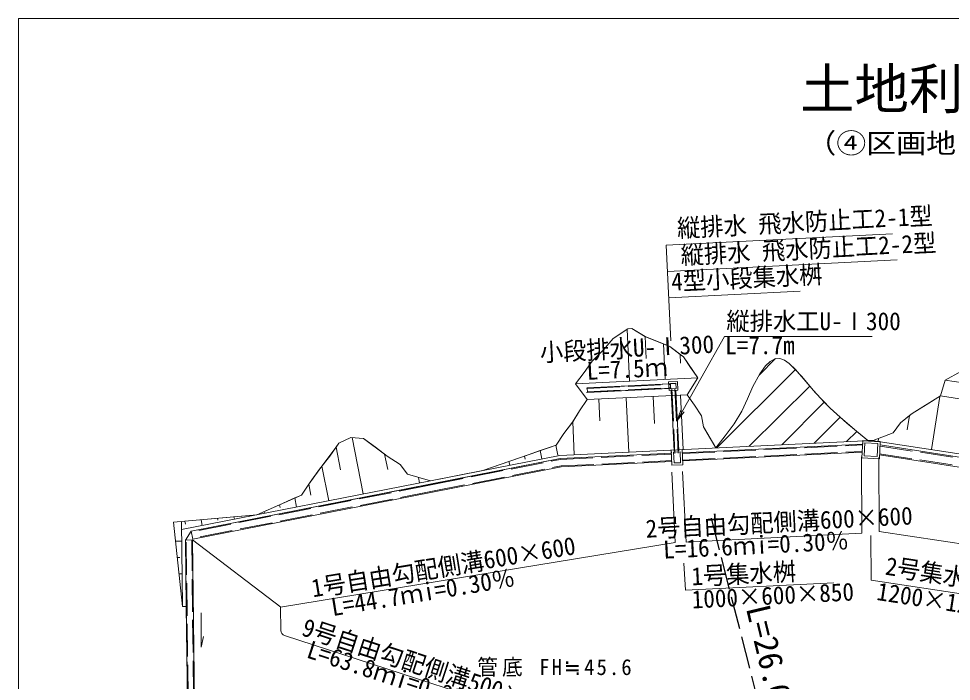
# Model space of a CAD drawing. Units: millimetres on the paper. Extents: x 0 to 442, y -44 to 297.
# Drawn here: x 0.2 to 171.6, y 175.3 to 297 of the extents above; entities that cross this region are included whole.
import ezdxf
from ezdxf.enums import TextEntityAlignment as Align

# ---------------------------------------------------------------- set-up
doc = ezdxf.new("R2010")
doc.units = ezdxf.units.MM
doc.linetypes.add('DASHED', pattern=[7.5, 6, -1.5])
for name, color, linetype, lineweight in [('_0-3_①．雨水', 7, 'Continuous', 9), ('①．雨水', 7, 'Continuous', 9), ('③．地下', 7, 'Continuous', 9), ('造成地', 7, 'Continuous', 9)]:
    doc.layers.add(name, color=color, linetype=linetype, lineweight=lineweight)
doc.styles.add('ＭＳ ゴシック', font='')
doc.styles.get('ＭＳ ゴシック').set_extended_font_data('MS Gothic')

msp = doc.modelspace()

# ---------------------------------------------------------------- linework, layer by layer
at = {"layer": '_0-3_①．雨水'}
for p, q in [((119.155, 255.428), (160.758, 257.507)), ((120.034, 237.838), (119.155, 255.428)), ((119.396, 250.599), (161.588, 252.707)), ((119.638, 245.769), (143.764, 246.975)), ((121.199, 223.197), (129.892, 238.629)), ((129.892, 238.629), (157.021, 238.629)), ((121.89, 225.103), (121.199, 223.197)), ((121.199, 223.197), (122.471, 224.776)), ((155.048, 216.555), (155.134, 202.487)), ((158.244, 216.392), (158.327, 202.825)), ((120.185, 213.742), (120.833, 200.779)), ((122.182, 213.842), (122.83, 200.873)), ((155.134, 202.487), (122.83, 200.873)), ((256.119, 187.859), (158.327, 202.825)), ((48.359, 188.901), (32.159, 201.26)), ((120.833, 200.779), (48.331, 188.897)), ((156.763, 202.093), (156.813, 193.895)), ((122.445, 197.014), (122.695, 192.022)), ((187.266, 189.235), (156.813, 193.895)), ((149.956, 193.384), (122.695, 192.022)), ((48.331, 188.897), (48.389, 184.642)), ((89.812, 170.449), (49.08, 183.705))]:
    msp.add_line(p, q, dxfattribs=at)
msp.add_arc((49.389, 184.656), 1, 180.78795, 251.9733, dxfattribs=at)
at = {"layer": '①．雨水'}
for p, q in [((104.52, 229.177), (120.86, 229.994)), ((104.67, 229.185), (119.651, 229.933)), ((121.23, 230.403), (119.632, 230.323)), ((119.632, 230.323), (119.712, 228.725)), ((121.31, 228.805), (121.23, 230.403)), ((104.561, 228.358), (120.082, 229.134)), ((104.67, 229.185), (104.711, 228.366)), ((104.711, 228.366), (119.692, 229.114)), ((119.712, 228.725), (121.31, 228.805)), ((120.101, 228.744), (120.66, 217.568)), ((120.92, 228.785), (121.479, 217.609)), ((155.31, 219.538), (155.141, 216.343)), ((155.31, 219.538), (158.505, 219.37)), ((158.505, 219.37), (158.337, 216.174)), ((120.098, 217.782), (122.096, 217.878)), ((120.098, 217.782), (120.233, 214.985)), ((122.096, 217.878), (122.231, 215.082)), ((122.125, 217.279), (155.275, 218.878)), ((155.688, 219.118), (155.562, 216.721)), ((155.688, 219.118), (158.085, 218.992)), ((158.085, 218.992), (157.958, 216.595)), ((158.47, 218.71), (258.597, 203.209)), ((75.971, 211.539), (99.701, 216.198)), ((99.701, 216.198), (120.127, 217.183)), ((120.517, 217.402), (121.715, 217.46)), ((120.517, 217.402), (120.613, 215.404)), ((121.715, 217.46), (121.812, 215.462)), ((122.197, 215.781), (155.196, 217.372)), ((155.141, 216.343), (158.337, 216.174)), ((155.562, 216.721), (157.958, 216.595)), ((158.375, 216.903), (258.321, 201.43)), ((76.26, 210.067), (99.882, 214.704)), ((99.882, 214.704), (120.199, 215.684)), ((120.233, 214.985), (122.231, 215.082)), ((120.613, 215.404), (121.812, 215.462)), ((75.971, 211.539), (31.909, 202.89)), ((76.26, 210.067), (32.198, 201.418)), ((32.198, 201.418), (31.909, 202.89)), ((30.859, 201.245), (32.159, 201.26)), ((31.298, 164.73), (30.859, 201.245)), ((32.587, 165.676), (32.159, 201.26)), ((33.732, 187.843), (33.733, 181.567)), ((33.733, 181.567), (34.187, 183.502))]:
    msp.add_line(p, q, dxfattribs=at)
at = {"layer": '①．雨水', "linetype": 'DASHED'}
for p, q in [((104.675, 229.075), (119.956, 229.838)), ((119.946, 230.038), (120.945, 230.088)), ((119.996, 229.039), (119.946, 230.038)), ((120.945, 230.088), (120.995, 229.089)), ((104.705, 228.476), (119.986, 229.239)), ((120.995, 229.089), (119.996, 229.039)), ((120.196, 229.049), (120.789, 217.174)), ((120.795, 229.079), (121.389, 217.204)), ((122.132, 217.129), (155.267, 218.727)), ((158.46, 218.509), (258.566, 203.012)), ((76, 211.392), (99.719, 216.048)), ((99.719, 216.048), (120.134, 217.033)), ((122.19, 215.931), (155.203, 217.523)), ((158.386, 217.104), (258.352, 201.628)), ((76.231, 210.215), (99.864, 214.854)), ((99.864, 214.854), (120.192, 215.834)), ((76, 211.392), (31.938, 202.743)), ((76.231, 210.215), (32.169, 201.565)), ((31.447, 164.839), (31.009, 201.246)), ((32.438, 165.567), (32.009, 201.258))]:
    msp.add_line(p, q, dxfattribs=at)
at = {"layer": '③．地下', "linetype": 'DASHED', "lineweight": 25}
msp.add_line((140.117, 155.872), (127.444, 205.47), dxfattribs=at)
at = {"layer": '造成地'}
for p, q in [((0.225, 297.049), (420.04, 297.049)), ((0.225, 0.012), (0.225, 297.049)), ((112.131, 240.071), (109.428, 238.291)), ((109.428, 238.291), (112.131, 240.071)), ((112.442, 230.428), (111.982, 239.973)), ((112.861, 240.093), (112.131, 240.071)), ((112.131, 240.071), (112.861, 240.093)), ((115.319, 238.623), (112.861, 240.093)), ((112.861, 240.093), (115.392, 238.579)), ((109.428, 238.291), (107.69, 236.205)), ((107.69, 236.205), (109.428, 238.291)), ((115.319, 238.623), (115.512, 234.604)), ((118.656, 237.271), (115.319, 238.623)), ((115.392, 238.579), (119.85, 236.792)), ((118.97, 230.742), (118.656, 237.271)), ((119.85, 236.792), (118.656, 237.271)), ((121.752, 235.348), (119.85, 236.792)), ((119.85, 236.792), (122.329, 234.909)), ((107.69, 236.205), (105.569, 234.101)), ((105.569, 234.101), (107.69, 236.205)), ((121.752, 235.348), (121.83, 233.715)), ((122.329, 234.909), (121.752, 235.348)), ((124.963, 231.031), (122.329, 234.909)), ((122.329, 234.909), (123.656, 232.971)), ((105.569, 234.101), (104.11, 232.028)), ((104.11, 232.028), (105.569, 234.101)), ((136.249, 231.57), (139.265, 234.576)), ((137.435, 233.227), (136.35, 231.77)), ((136.35, 231.77), (137.435, 233.227)), ((138.252, 234.031), (137.435, 233.227)), ((137.435, 233.227), (138.252, 234.031)), ((139.137, 234.553), (138.252, 234.031)), ((138.252, 234.031), (139.137, 234.553)), ((139.137, 234.553), (140.033, 234.632)), ((139.252, 234.563), (139.137, 234.553)), ((140.033, 234.632), (139.252, 234.563)), ((140.897, 234.29), (140.033, 234.632)), ((140.033, 234.632), (140.897, 234.29)), ((141.739, 233.678), (140.897, 234.29)), ((140.897, 234.29), (141.739, 233.678)), ((142.906, 232.557), (141.739, 233.678)), ((141.739, 233.678), (142.687, 232.794)), ((104.11, 232.028), (102.505, 229.948)), ((102.505, 229.948), (104.11, 232.028)), ((123.656, 232.971), (124.963, 231.031)), ((128.486, 218.187), (142.907, 232.558)), ((136.35, 231.77), (135.102, 229.472)), ((135.102, 229.472), (136.35, 231.77)), ((142.687, 232.794), (144.085, 231.286)), ((145.544, 229.539), (142.906, 232.557)), ((173.298, 232.2), (170.436, 230.619)), ((173.298, 232.2), (170.436, 230.619)), ((102.505, 229.948), (124.963, 231.031)), ((102.505, 229.948), (104.684, 227.05)), ((104.684, 227.05), (102.505, 229.948)), ((104.52, 229.177), (120.86, 229.993)), ((104.67, 229.184), (119.651, 229.933)), ((121.23, 230.402), (119.632, 230.322)), ((119.632, 230.322), (119.712, 228.724)), ((121.31, 228.804), (121.23, 230.402)), ((123.022, 227.934), (124.963, 231.031)), ((124.963, 231.031), (123.022, 227.934)), ((144.085, 231.286), (146.553, 228.339)), ((170.436, 230.619), (169.555, 227.72)), ((170.436, 230.619), (169.555, 227.72)), ((170.436, 230.619), (281.808, 213.378)), ((104.561, 228.358), (120.082, 229.133)), ((104.67, 229.184), (104.711, 228.365)), ((104.684, 227.05), (123.022, 227.934)), ((104.711, 228.365), (119.692, 229.114)), ((119.712, 228.724), (121.31, 228.804)), ((120.101, 228.744), (120.66, 217.568)), ((120.92, 228.785), (121.478, 217.609)), ((124.408, 225.999), (123.022, 227.934)), ((123.022, 227.934), (124.408, 225.999)), ((135.102, 229.472), (134.11, 227.18)), ((134.11, 227.18), (135.102, 229.472)), ((134.441, 218.474), (145.544, 229.539)), ((146.24, 228.713), (145.544, 229.539)), ((148.219, 226.558), (146.24, 228.713)), ((146.553, 228.339), (149.316, 225.461)), ((104.684, 227.05), (103.25, 224.978)), ((103.25, 224.978), (104.684, 227.05)), ((106.815, 227.153), (107.008, 223.147)), ((112.291, 217.405), (111.809, 227.394)), ((116.803, 227.634), (117.044, 222.64)), ((122.279, 217.887), (121.798, 227.875)), ((134.11, 227.18), (133.046, 224.912)), ((133.046, 224.912), (134.11, 227.18)), ((140.396, 218.761), (148.219, 226.558)), ((149.316, 225.461), (148.219, 226.558)), ((169.555, 227.72), (164.337, 224.48)), ((169.555, 227.72), (166.911, 226.106)), ((167.916, 217.855), (169.432, 227.645)), ((169.555, 227.72), (280.224, 210.587)), ((101.985, 222.915), (103.25, 224.978)), ((103.25, 224.978), (102.012, 222.959)), ((125.656, 224.057), (124.408, 225.999)), ((124.408, 225.999), (125.656, 224.057)), ((133.046, 224.912), (131.638, 222.608)), ((131.638, 222.608), (133.046, 224.912)), ((151.121, 223.802), (149.316, 225.461)), ((149.316, 225.461), (152.363, 222.72)), ((164.337, 224.48), (162.248, 222.78)), ((164.337, 224.48), (163.871, 224.101)), ((166.911, 226.106), (164.337, 224.48)), ((102.012, 222.959), (100.383, 220.836)), ((100.383, 220.836), (101.985, 222.915)), ((102.303, 216.924), (102.012, 222.959)), ((126.058, 222.074), (125.656, 224.057)), ((125.656, 224.057), (126.058, 222.074)), ((146.35, 219.048), (151.121, 223.802)), ((154.174, 221.198), (151.121, 223.802)), ((162.248, 222.78), (160.866, 220.97)), ((162.248, 222.78), (160.866, 220.97)), ((163.871, 224.101), (162.248, 222.78)), ((163.871, 224.101), (163.472, 221.52)), ((128.272, 218.176), (126.058, 222.074)), ((126.058, 222.074), (127.127, 220.123)), ((131.638, 222.608), (130.01, 220.374)), ((130.01, 220.374), (131.638, 222.608)), ((152.305, 219.335), (154.174, 221.198)), ((152.363, 222.72), (156.213, 219.524)), ((156.213, 219.524), (154.174, 221.198)), ((61.252, 220.092), (59.032, 219.016)), ((59.032, 219.016), (61.252, 220.092)), ((63.578, 219.909), (61.252, 220.092)), ((61.252, 220.092), (63.578, 219.909)), ((63.509, 209.704), (61.473, 220.075)), ((67.455, 217.037), (63.578, 219.909)), ((63.578, 219.909), (65.776, 218.302)), ((100.383, 220.836), (98.942, 218.698)), ((98.942, 218.698), (100.383, 220.836)), ((99.628, 216.795), (156.916, 219.558)), ((127.127, 220.123), (128.272, 218.176)), ((130.01, 220.374), (128.272, 218.176)), ((128.272, 218.176), (130.01, 220.374)), ((155.31, 219.538), (155.141, 216.343)), ((155.275, 218.878), (155.307, 219.48)), ((155.307, 219.48), (155.275, 218.878)), ((155.307, 219.48), (158.502, 219.312)), ((158.502, 219.312), (155.307, 219.48)), ((155.31, 219.538), (158.505, 219.369)), ((156.916, 219.558), (156.213, 219.524)), ((157.226, 219.51), (156.916, 219.558)), ((156.916, 219.558), (288.113, 199.247)), ((160.866, 220.97), (157.226, 219.51)), ((160.866, 220.97), (157.226, 219.51)), ((158.127, 219.37), (158.209, 219.904)), ((158.505, 219.369), (158.337, 216.174)), ((158.502, 219.312), (158.47, 218.71)), ((158.47, 218.71), (158.502, 219.312)), ((58.531, 218.307), (55.931, 214.795)), ((57.36, 216.65), (59.032, 219.016)), ((59.032, 219.016), (58.531, 218.307)), ((58.531, 218.307), (59.351, 214.131)), ((65.776, 218.302), (67.922, 216.685)), ((85.52, 214.025), (98.942, 218.698)), ((96.025, 217.683), (93.163, 216.686)), ((98.942, 218.698), (96.025, 217.683)), ((96.326, 216.147), (96.025, 217.683)), ((98.907, 218.686), (99.273, 216.82)), ((120.098, 217.782), (122.096, 217.878)), ((122.096, 217.878), (120.098, 217.782)), ((120.098, 217.782), (122.096, 217.878)), ((120.127, 217.183), (120.098, 217.782)), ((120.098, 217.782), (120.127, 217.183)), ((120.098, 217.782), (120.233, 214.985)), ((122.096, 217.878), (122.125, 217.279)), ((122.125, 217.279), (122.096, 217.878)), ((122.096, 217.878), (122.231, 215.081)), ((122.125, 217.279), (155.275, 218.878)), ((155.275, 218.878), (122.125, 217.279)), ((122.125, 217.279), (155.275, 218.877)), ((155.688, 219.118), (155.562, 216.721)), ((155.688, 219.118), (158.085, 218.991)), ((158.085, 218.991), (157.958, 216.594)), ((158.47, 218.71), (258.597, 203.209)), ((258.597, 203.209), (158.47, 218.71)), ((158.47, 218.71), (258.597, 203.209)), ((31.909, 202.89), (99.701, 216.198)), ((99.701, 216.198), (31.909, 202.89)), ((55.51, 214.249), (57.36, 216.65)), ((67.455, 217.037), (68.014, 214.19)), ((67.922, 216.685), (67.455, 217.037)), ((70.338, 215.121), (67.922, 216.685)), ((67.922, 216.685), (70.338, 215.121)), ((75.855, 212.128), (99.628, 216.795)), ((75.971, 211.539), (99.701, 216.197)), ((93.163, 216.686), (90.302, 215.69)), ((93.163, 216.686), (93.273, 216.128)), ((99.701, 216.198), (120.127, 217.183)), ((120.127, 217.183), (99.701, 216.198)), ((99.701, 216.197), (120.127, 217.182)), ((120.517, 217.401), (121.715, 217.459)), ((120.517, 217.401), (120.613, 215.404)), ((121.715, 217.459), (121.812, 215.461)), ((122.197, 215.78), (155.196, 217.372)), ((155.141, 216.343), (158.337, 216.174)), ((155.562, 216.721), (157.958, 216.594)), ((158.375, 216.903), (258.321, 201.43)), ((55.931, 214.795), (53.519, 211.512)), ((53.756, 211.866), (55.51, 214.249)), ((57.175, 208.461), (55.931, 214.795)), ((71.664, 213.343), (70.338, 215.121)), ((70.338, 215.121), (71.664, 213.343)), ((76.26, 210.067), (99.882, 214.704)), ((90.302, 215.69), (85.52, 214.025)), ((90.439, 214.991), (90.302, 215.69)), ((99.882, 214.704), (120.199, 215.684)), ((120.233, 214.985), (122.231, 215.081)), ((120.613, 215.404), (121.812, 215.461)), ((75.855, 212.128), (71.664, 213.343)), ((71.664, 213.343), (75.855, 212.128)), ((73.879, 211.74), (73.679, 212.759)), ((85.52, 214.025), (75.855, 212.128)), ((75.855, 212.128), (30.166, 203.159)), ((75.971, 211.539), (31.909, 202.889)), ((52.18, 209.519), (53.756, 211.866)), ((53.519, 211.512), (52.18, 209.519)), ((53.519, 211.512), (53.911, 209.511)), ((76.26, 210.067), (32.198, 201.418)), ((43.959, 205.867), (52.18, 209.519)), ((52.18, 209.519), (50.959, 208.976)), ((48.147, 207.727), (43.959, 205.867)), ((50.959, 208.976), (48.147, 207.727)), ((48.147, 207.727), (48.245, 207.227)), ((51.287, 207.305), (50.959, 208.976)), ((28.695, 204.513), (43.959, 205.867)), ((43.959, 205.867), (39.763, 205.495)), ((45.4, 206.149), (45.335, 206.478)), ((39.763, 205.495), (28.695, 204.513)), ((30.336, 189.028), (28.695, 204.513)), ((28.695, 204.513), (30.336, 189.028)), ((30.336, 189.028), (30.15, 204.548)), ((30.746, 204.705), (30.854, 204.158)), ((33.961, 203.904), (33.749, 204.985)), ((36.751, 205.265), (36.828, 204.874)), ((39.848, 205.06), (39.753, 205.546)), ((30.859, 201.245), (31.909, 202.89)), ((31.909, 202.89), (30.859, 201.245)), ((32.198, 201.418), (31.909, 202.889)), ((30.192, 201.026), (29.066, 201.013)), ((30.859, 201.244), (32.159, 201.26)), ((31.006, 189.032), (30.859, 201.245)), ((30.859, 201.245), (31.006, 189.032)), ((31.298, 164.73), (30.859, 201.244)), ((32.587, 165.676), (32.159, 201.26)), ((29.383, 198.017), (29.806, 198.022)), ((30.264, 195.027), (29.701, 195.02)), ((30.336, 189.028), (31.006, 189.032)), ((31.006, 189.032), (31.298, 164.73)), ((33.732, 187.843), (33.733, 181.566)), ((33.733, 181.566), (34.187, 183.502))]:
    msp.add_line(p, q, dxfattribs=at)
at = {"layer": '造成地', "linetype": 'DASHED'}
for p, q in [((104.675, 229.074), (119.956, 229.838)), ((119.946, 230.038), (120.945, 230.088)), ((119.996, 229.039), (119.946, 230.038)), ((120.945, 230.088), (120.995, 229.089)), ((104.705, 228.475), (119.986, 229.239)), ((120.995, 229.089), (119.996, 229.039)), ((120.196, 229.049), (120.789, 217.174)), ((120.795, 229.079), (121.389, 217.204)), ((122.132, 217.129), (155.267, 218.727)), ((158.46, 218.509), (258.566, 203.011)), ((76, 211.392), (99.719, 216.048)), ((99.719, 216.048), (120.134, 217.032)), ((122.19, 215.93), (155.203, 217.522)), ((158.386, 217.104), (258.352, 201.628)), ((76.231, 210.214), (99.864, 214.853)), ((99.864, 214.853), (120.192, 215.834)), ((76, 211.392), (31.938, 202.742)), ((76.231, 210.214), (32.169, 201.565)), ((31.447, 164.839), (31.009, 201.246)), ((32.438, 165.567), (32.009, 201.258))]:
    msp.add_line(p, q, dxfattribs=at)

# ---------------------------------------------------------------- texts
at = {"layer": '_0-3_①．雨水', "style": 'ＭＳ ゴシック', "width": 0.95}
for s, rotation, p in [('縦排水 飛水防止工2-1型', 2.861, (121.289, 255.881)), ('縦排水 飛水防止工2-2型', 2.861, (121.967, 250.921)), ('4型小段集水桝', 2.861, (120.236, 246.077)), ('縦排水工U-Ⅰ300', 0.002, (130.239, 238.818)), ('小段排水U-Ⅰ300', 2.861, (96.11, 233.06)), ('L=7.7m', 0.002, (130, 234.401)), ('L=7.5ｍ', 2.861, (104.689, 229.684)), ('2号自由勾配側溝600×600', 2.861, (115.531, 200.673)), (' L=16.6ｍi=0.30％', 2.861, (116.629, 196.723)), ('1号自由勾配側溝600×600', 9.307, (54.441, 189.741)), ('1号集水桝', 2.861, (123.937, 191.92)), ('2号集水桝', 351.299, (159.125, 193.925)), (' L=44.7ｍi=0.30％', 9.307, (55.977, 185.939)), ('1000×600×850', 2.861, (123.985, 187.673)), ('1200×1200×1000', 351.299, (157.546, 189.274)), ('9号自由勾配側溝500×500～600', 341.973, (51.695, 182.854)), (' L=63.8ｍi=0.32％', 341.973, (50.581, 179.431))]:
    msp.add_text(s, height=3.299, rotation=rotation, dxfattribs=at).set_placement(p, align=Align.BOTTOM_LEFT)
at = {"layer": '③．地下', "color": 1, "style": 'ＭＳ ゴシック'}
msp.add_text('L=26.0ｍ', height=4.399, rotation=283.429, dxfattribs=at).set_placement((132.528, 188.434), align=Align.BOTTOM_LEFT)
at = {"layer": '③．地下', "insert": (84.467, 176.105), "char_height": 2.933, "attachment_point": 7, "style": 'ＭＳ ゴシック'}
msp.add_mtext('\\T1.2;\\W0.95;管底\\~FH≒45.6', dxfattribs=at)
at = {"layer": '造成地', "style": 'ＭＳ ゴシック'}
msp.add_text('土地利用計画図面', height=7.331, rotation=0.002, dxfattribs=at).set_placement((143.767, 278.286), align=Align.BOTTOM_LEFT)
at = {"layer": '造成地', "style": 'ＭＳ ゴシック', "width": 1.1}
msp.add_text('（④区画地については、緩衝帯が配置されています。）', height=3.666, rotation=0.002, dxfattribs=at).set_placement((144.923, 271.236), align=Align.BOTTOM_LEFT)

doc.saveas('drawing.dxf')
